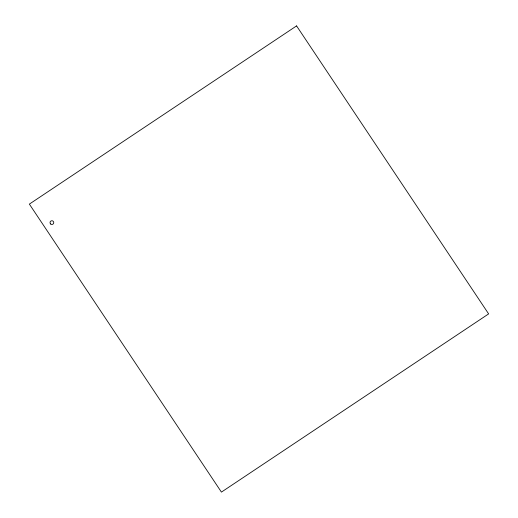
<?xml version="1.0" encoding="UTF-8"?>
<svg xmlns="http://www.w3.org/2000/svg" width="518" height="518" viewBox="0 0 518 518"><rect width="100%" height="100%" fill="white"/><g stroke="black" fill="none" stroke-linecap="round" stroke-linejoin="round"><path stroke-width="0.78" d="M296.574 25.9L29.364 204.105L221.426 492.1L488.636 313.895L296.574 25.9M50.667 224.003A1.852 1.852 0 0 0 53.71 222.973A1.852 1.852 0 0 0 51.295 220.849A1.852 1.852 0 0 0 50.667 224.003"/></g></svg>
